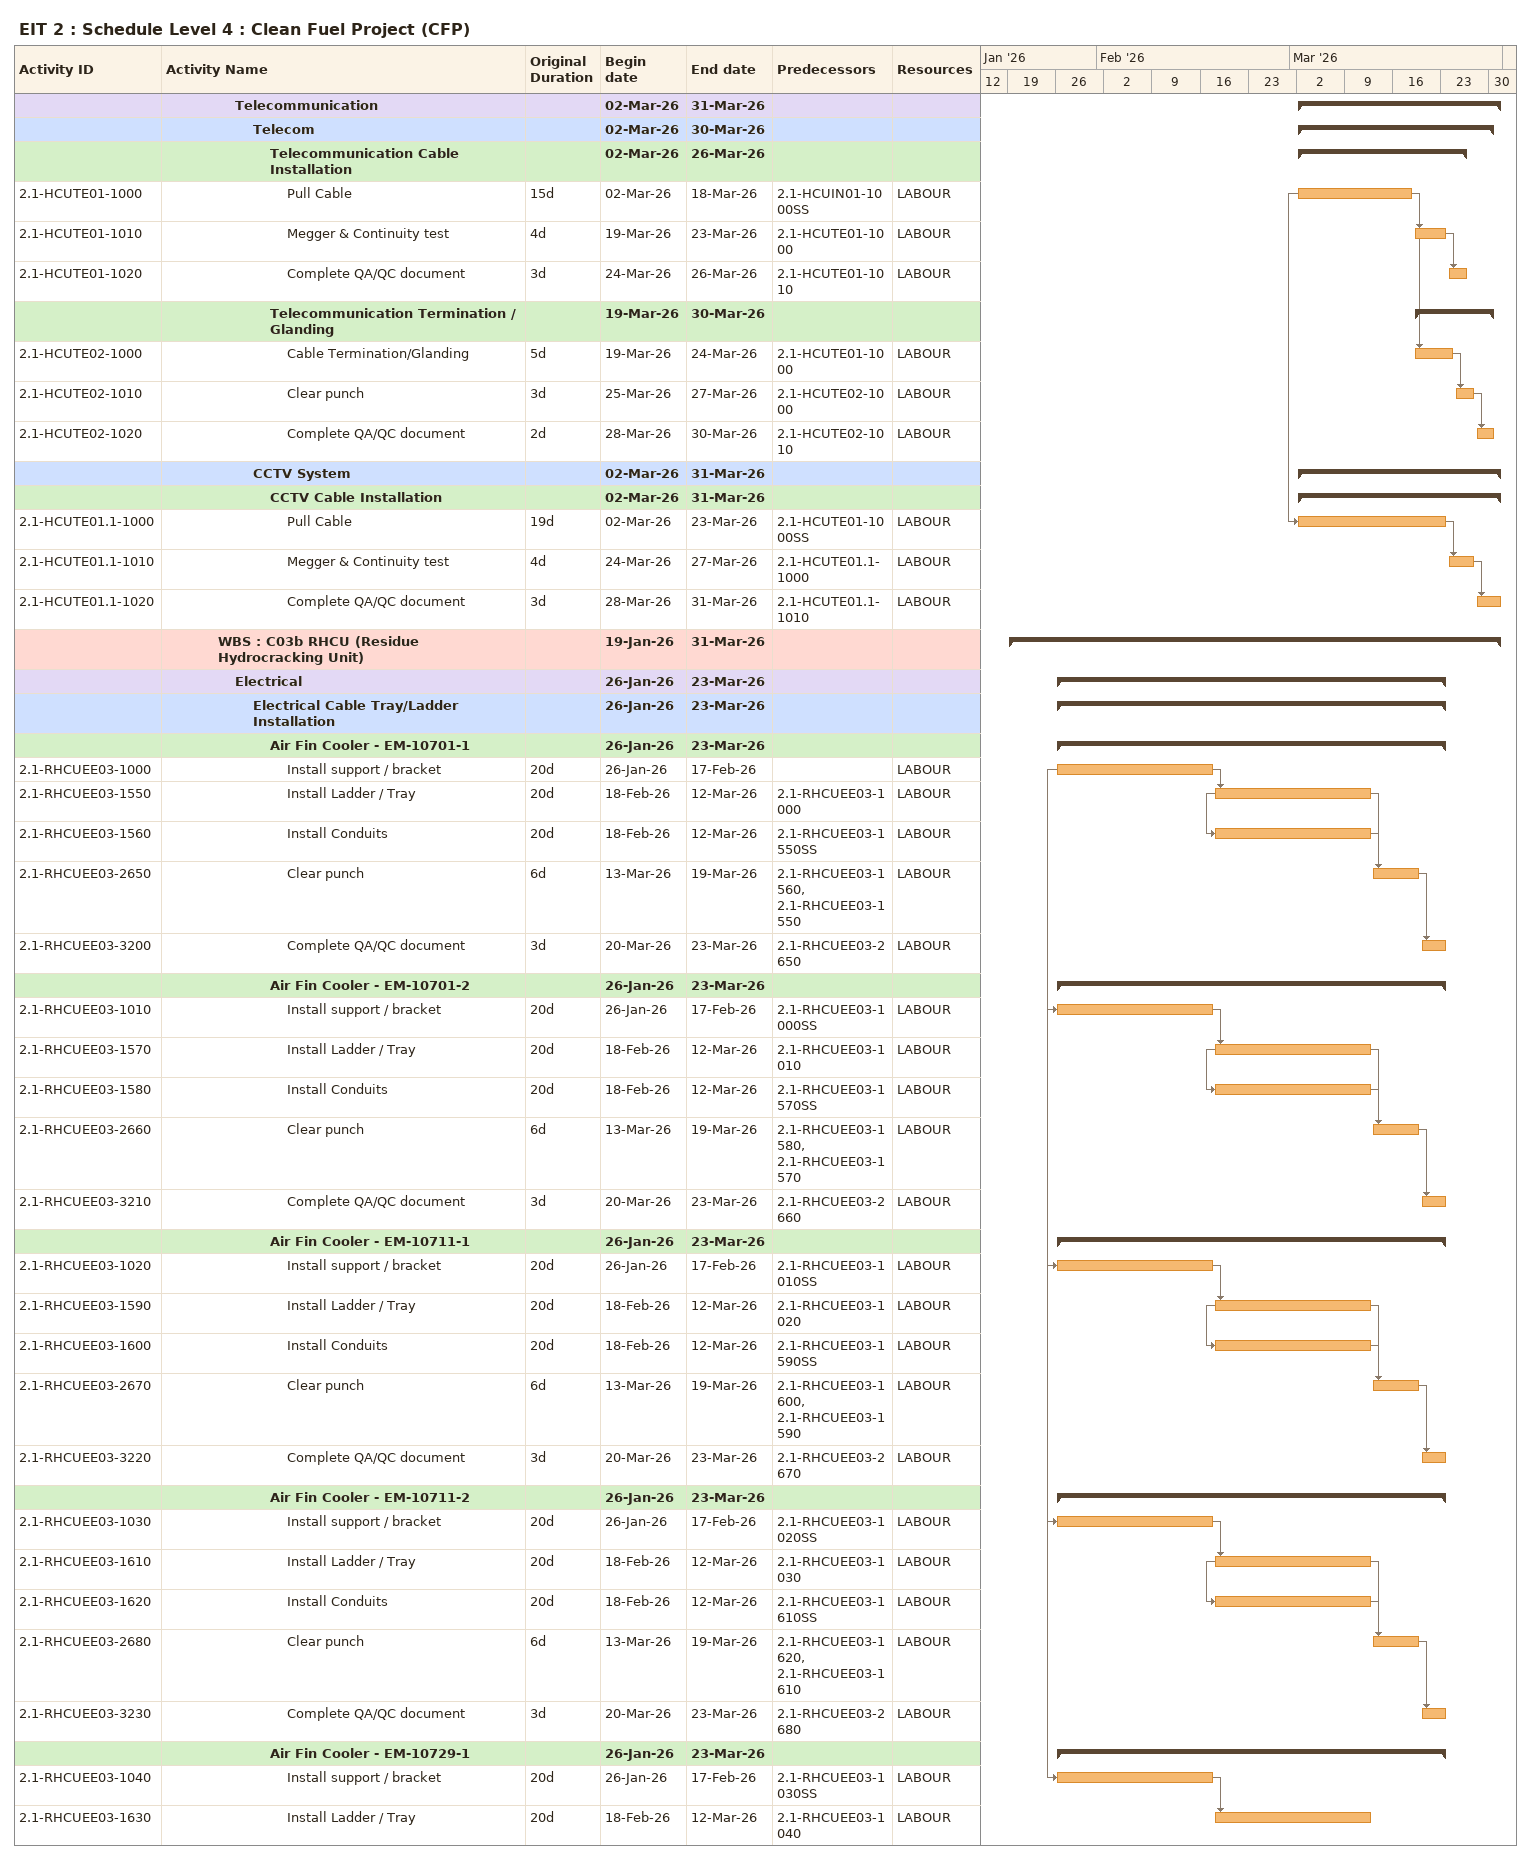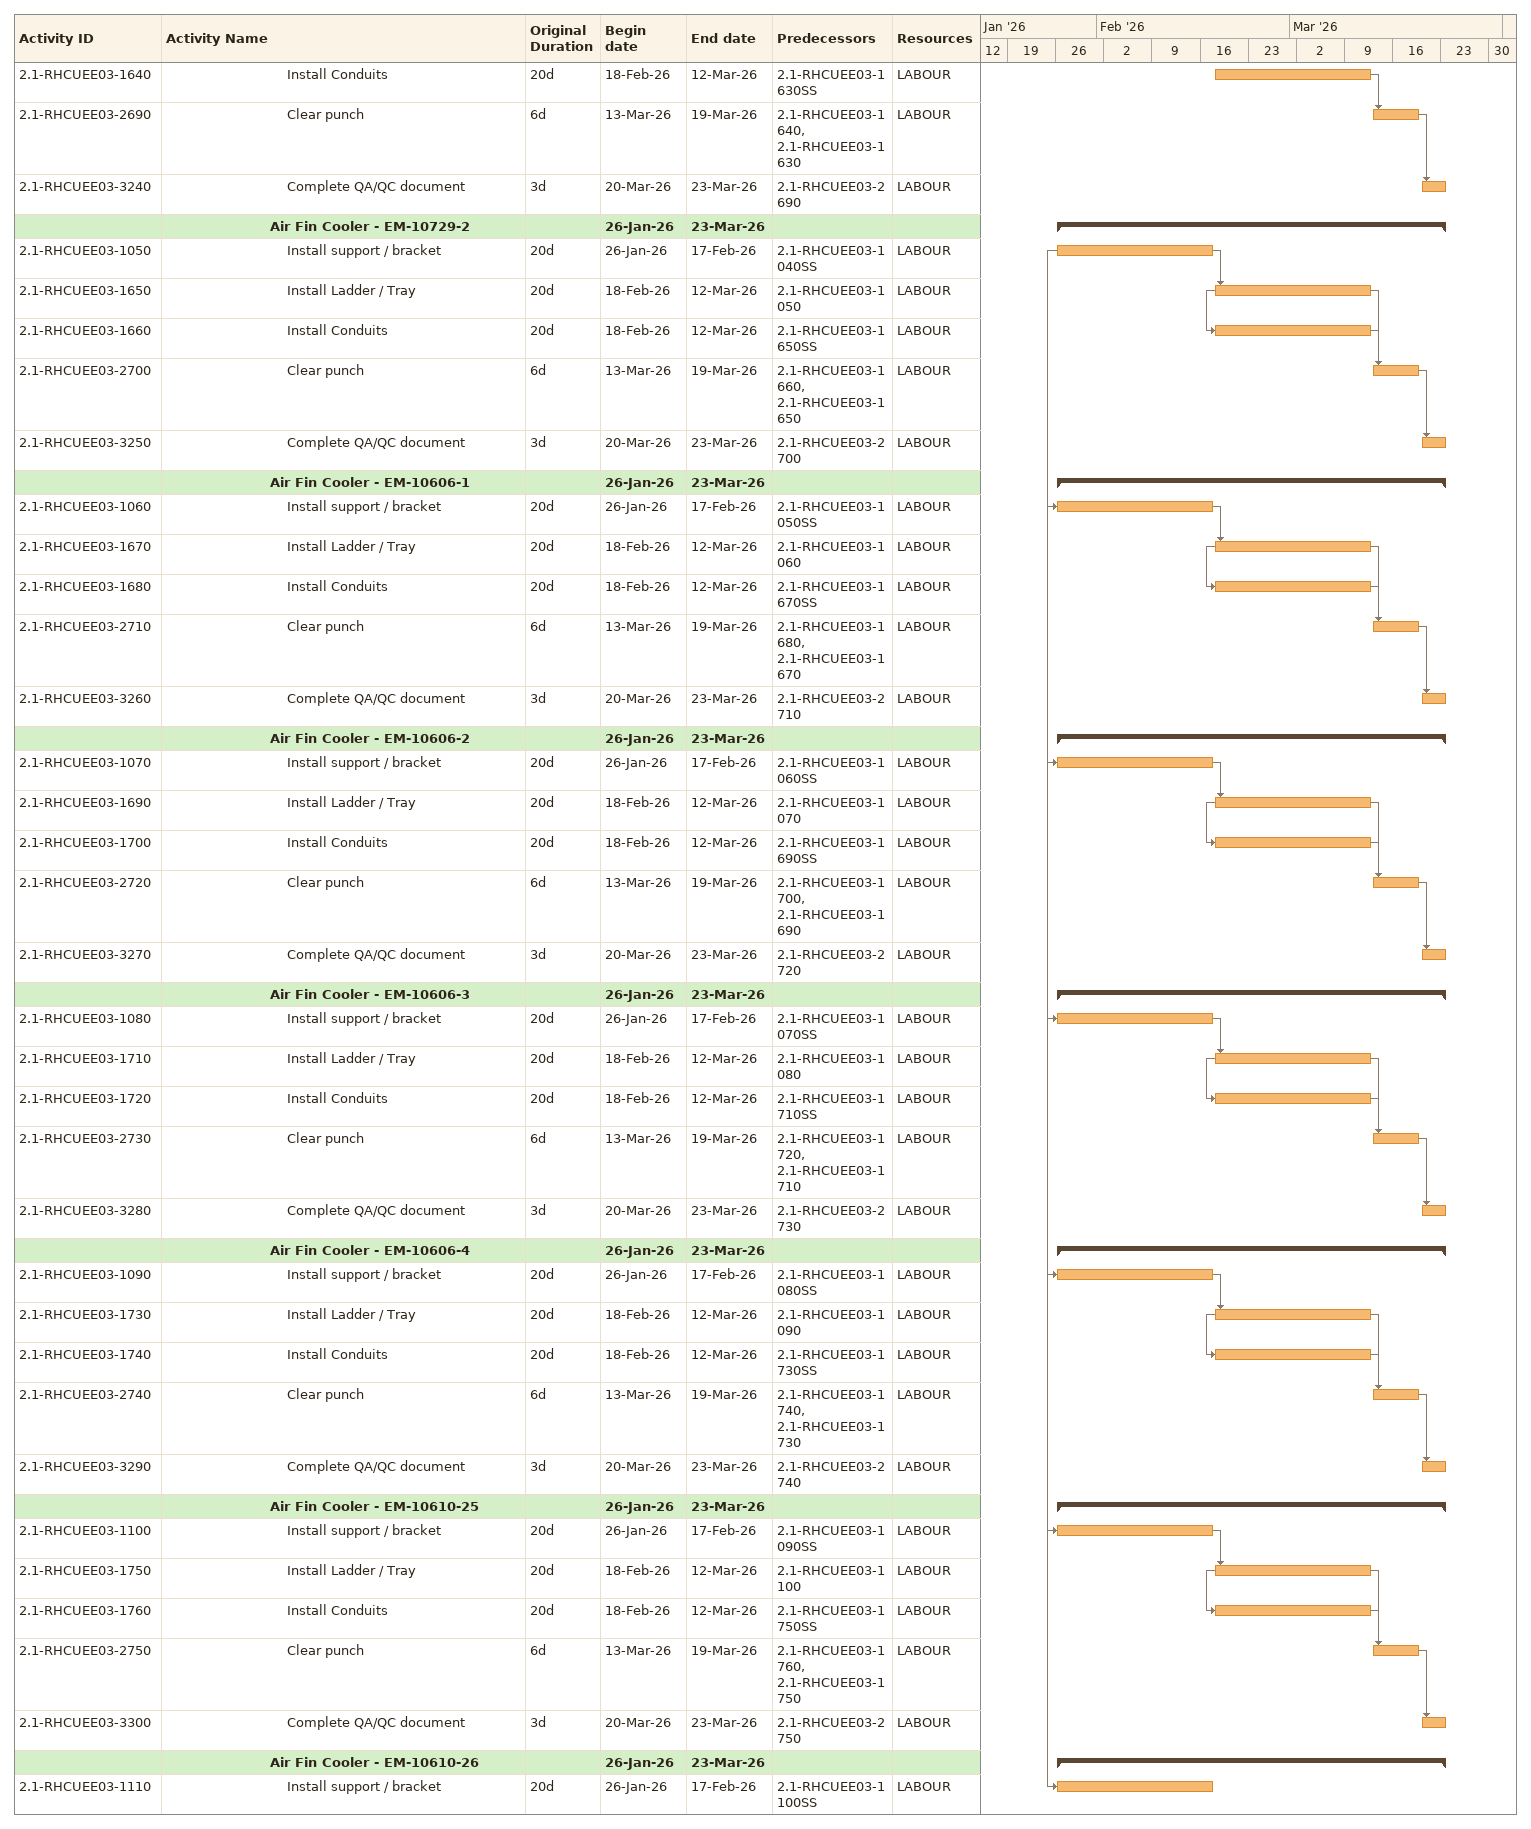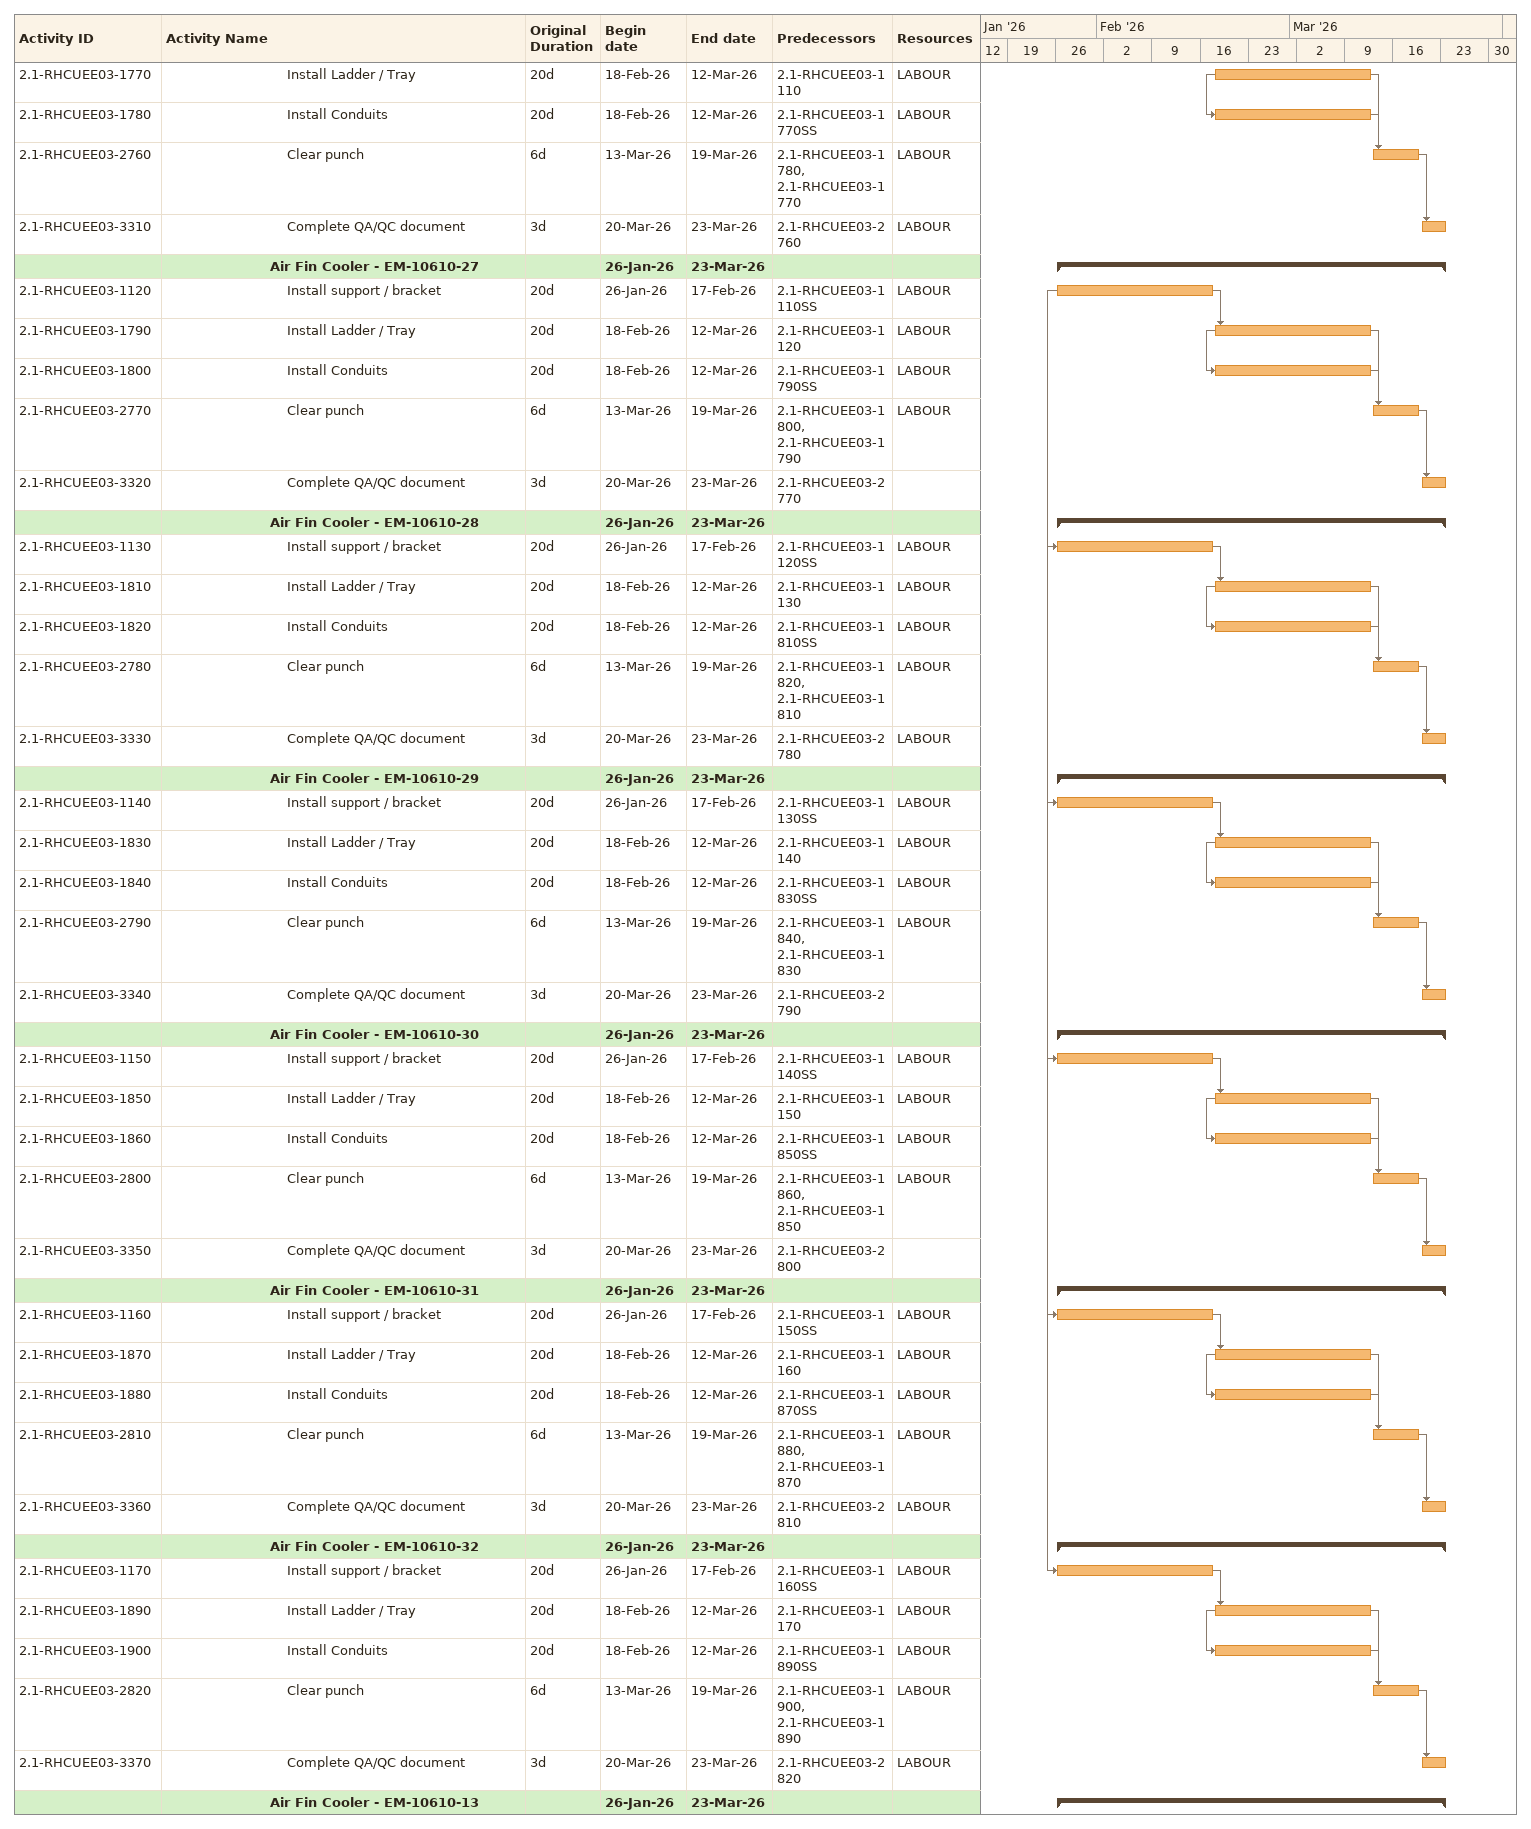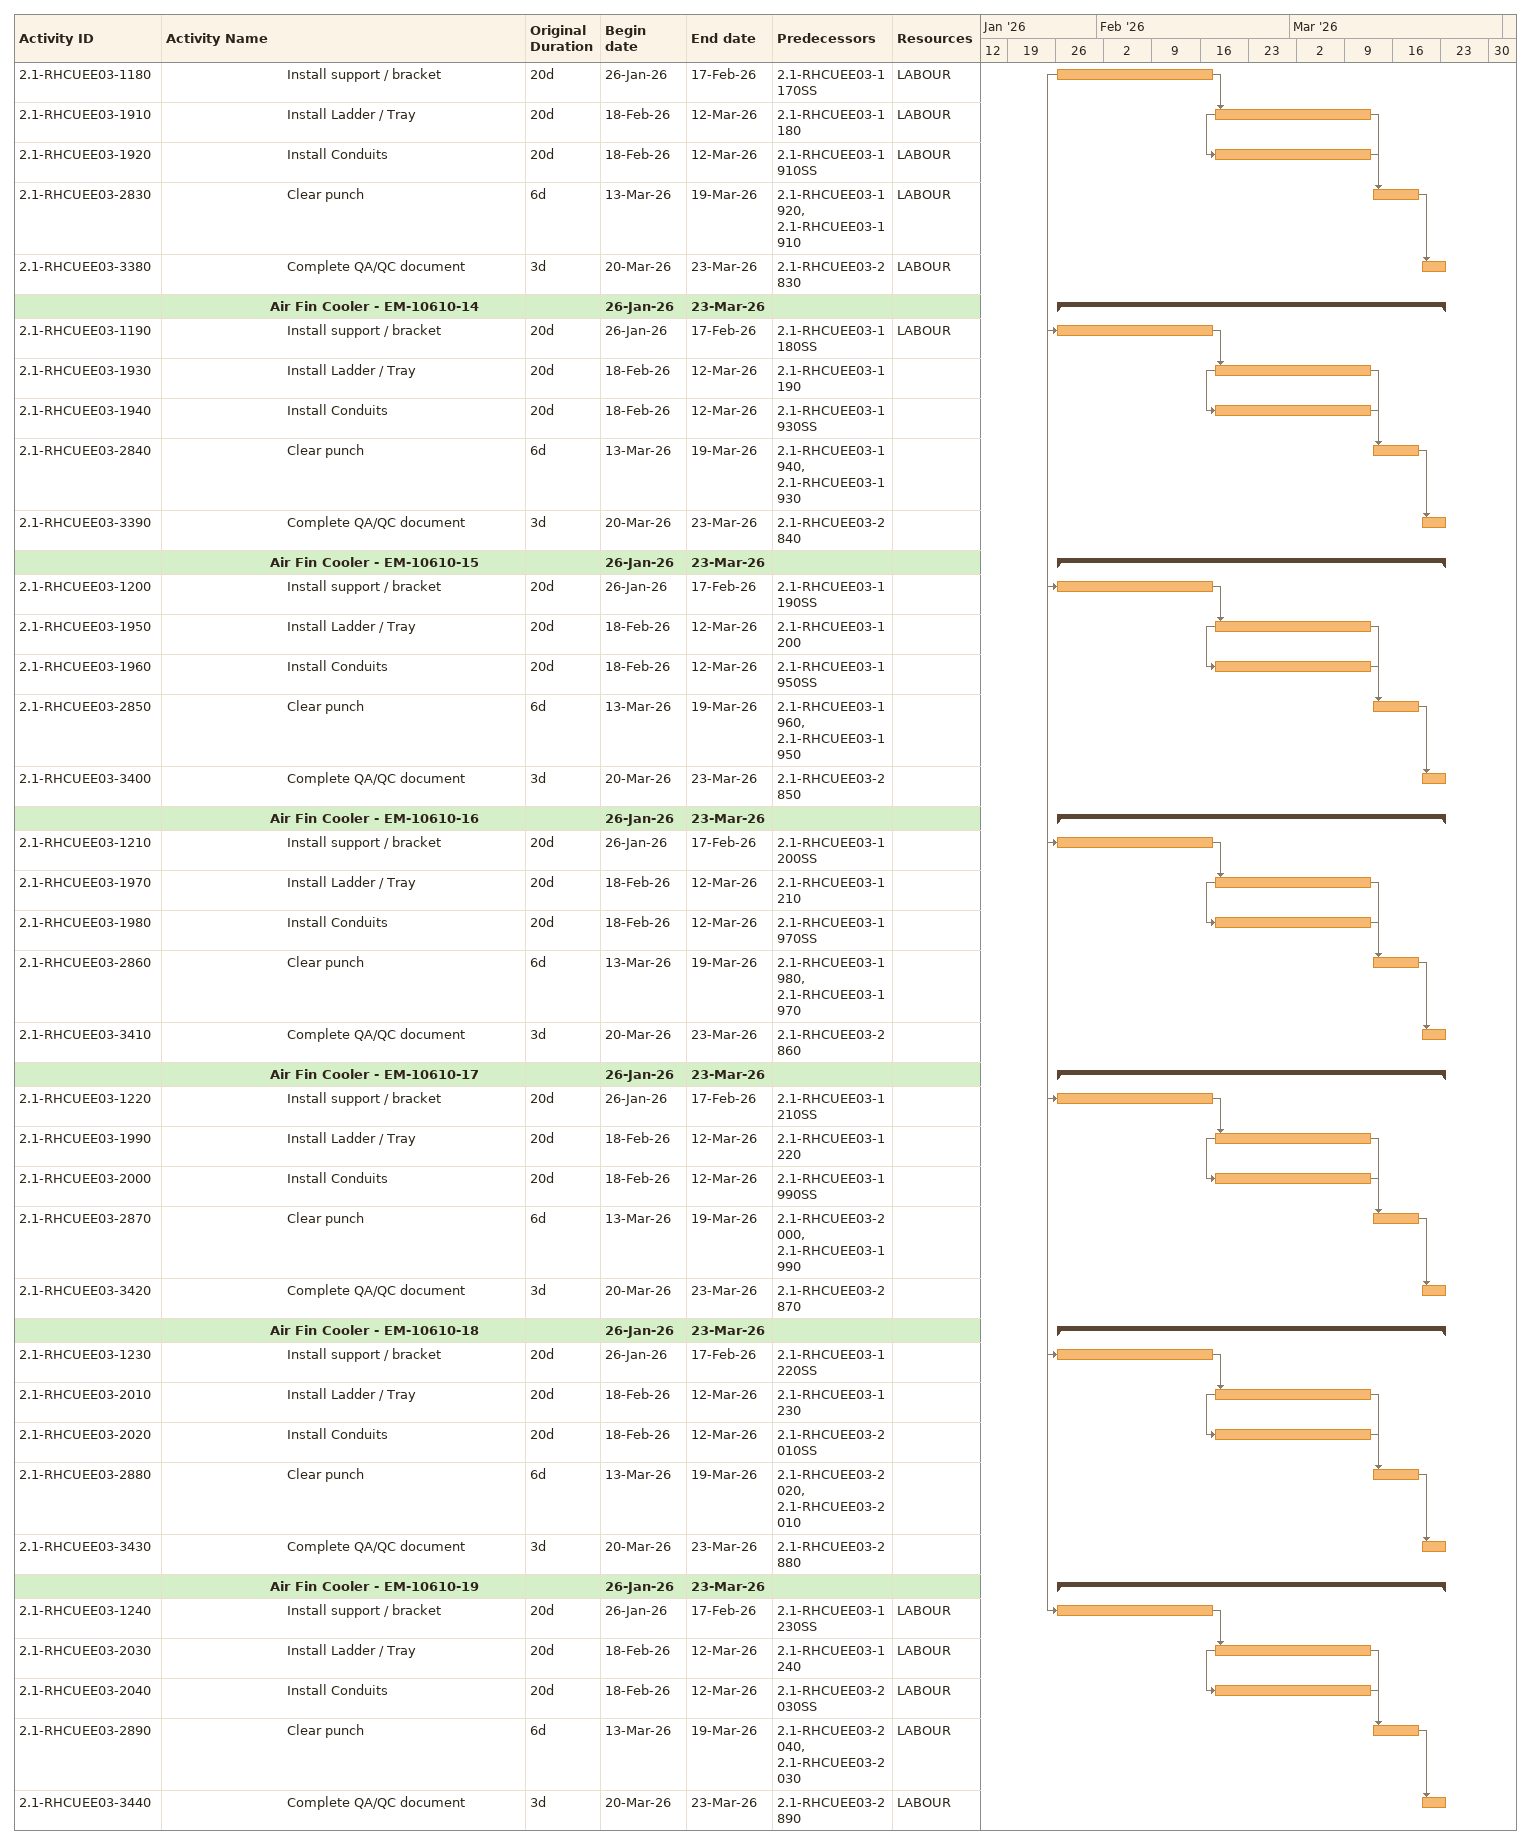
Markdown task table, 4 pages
EIT 2 : Schedule Level 4 : Clean Fuel Project (CFP)

| ID | Level | Task | Original duration | Start | Finish | Predecessors | Resources |
|---|---|---|---|---|---|---|---|
|  | 5 | **Telecommunication** |  | 2026-03-02 | 2026-03-31 |  |  |
|  | 6 | **Telecom** |  | 2026-03-02 | 2026-03-30 |  |  |
|  | 7 | **Telecommunication Cable Installation** |  | 2026-03-02 | 2026-03-26 |  |  |
| 2.1-HCUTE01-1000 | 8 | Pull Cable | 15d | 2026-03-02 | 2026-03-18 | 2.1-HCUIN01-1000SS | LABOUR |
| 2.1-HCUTE01-1010 | 8 | Megger & Continuity test | 4d | 2026-03-19 | 2026-03-23 | 2.1-HCUTE01-1000 | LABOUR |
| 2.1-HCUTE01-1020 | 8 | Complete QA/QC document | 3d | 2026-03-24 | 2026-03-26 | 2.1-HCUTE01-1010 | LABOUR |
|  | 7 | **Telecommunication Termination / Glanding** |  | 2026-03-19 | 2026-03-30 |  |  |
| 2.1-HCUTE02-1000 | 8 | Cable Termination/Glanding | 5d | 2026-03-19 | 2026-03-24 | 2.1-HCUTE01-1000 | LABOUR |
| 2.1-HCUTE02-1010 | 8 | Clear punch | 3d | 2026-03-25 | 2026-03-27 | 2.1-HCUTE02-1000 | LABOUR |
| 2.1-HCUTE02-1020 | 8 | Complete QA/QC document | 2d | 2026-03-28 | 2026-03-30 | 2.1-HCUTE02-1010 | LABOUR |
|  | 6 | **CCTV System** |  | 2026-03-02 | 2026-03-31 |  |  |
|  | 7 | **CCTV Cable Installation** |  | 2026-03-02 | 2026-03-31 |  |  |
| 2.1-HCUTE01.1-1000 | 8 | Pull Cable | 19d | 2026-03-02 | 2026-03-23 | 2.1-HCUTE01-1000SS | LABOUR |
| 2.1-HCUTE01.1-1010 | 8 | Megger & Continuity test | 4d | 2026-03-24 | 2026-03-27 | 2.1-HCUTE01.1-1000 | LABOUR |
| 2.1-HCUTE01.1-1020 | 8 | Complete QA/QC document | 3d | 2026-03-28 | 2026-03-31 | 2.1-HCUTE01.1-1010 | LABOUR |
|  | 4 | **WBS : C03b RHCU (Residue Hydrocracking Unit)** |  | 2026-01-19 | 2026-03-31 |  |  |
|  | 5 | **Electrical** |  | 2026-01-26 | 2026-03-23 |  |  |
|  | 6 | **Electrical Cable Tray/Ladder Installation** |  | 2026-01-26 | 2026-03-23 |  |  |
|  | 7 | **Air Fin Cooler - EM-10701-1** |  | 2026-01-26 | 2026-03-23 |  |  |
| 2.1-RHCUEE03-1000 | 8 | Install support / bracket | 20d | 2026-01-26 | 2026-02-17 |  | LABOUR |
| 2.1-RHCUEE03-1550 | 8 | Install Ladder / Tray | 20d | 2026-02-18 | 2026-03-12 | 2.1-RHCUEE03-1000 | LABOUR |
| 2.1-RHCUEE03-1560 | 8 | Install Conduits | 20d | 2026-02-18 | 2026-03-12 | 2.1-RHCUEE03-1550SS | LABOUR |
| 2.1-RHCUEE03-2650 | 8 | Clear punch | 6d | 2026-03-13 | 2026-03-19 | 2.1-RHCUEE03-1560, 2.1-RHCUEE03-1550 | LABOUR |
| 2.1-RHCUEE03-3200 | 8 | Complete QA/QC document | 3d | 2026-03-20 | 2026-03-23 | 2.1-RHCUEE03-2650 | LABOUR |
|  | 7 | **Air Fin Cooler - EM-10701-2** |  | 2026-01-26 | 2026-03-23 |  |  |
| 2.1-RHCUEE03-1010 | 8 | Install support / bracket | 20d | 2026-01-26 | 2026-02-17 | 2.1-RHCUEE03-1000SS | LABOUR |
| 2.1-RHCUEE03-1570 | 8 | Install Ladder / Tray | 20d | 2026-02-18 | 2026-03-12 | 2.1-RHCUEE03-1010 | LABOUR |
| 2.1-RHCUEE03-1580 | 8 | Install Conduits | 20d | 2026-02-18 | 2026-03-12 | 2.1-RHCUEE03-1570SS | LABOUR |
| 2.1-RHCUEE03-2660 | 8 | Clear punch | 6d | 2026-03-13 | 2026-03-19 | 2.1-RHCUEE03-1580, 2.1-RHCUEE03-1570 | LABOUR |
| 2.1-RHCUEE03-3210 | 8 | Complete QA/QC document | 3d | 2026-03-20 | 2026-03-23 | 2.1-RHCUEE03-2660 | LABOUR |
|  | 7 | **Air Fin Cooler - EM-10711-1** |  | 2026-01-26 | 2026-03-23 |  |  |
| 2.1-RHCUEE03-1020 | 8 | Install support / bracket | 20d | 2026-01-26 | 2026-02-17 | 2.1-RHCUEE03-1010SS | LABOUR |
| 2.1-RHCUEE03-1590 | 8 | Install Ladder / Tray | 20d | 2026-02-18 | 2026-03-12 | 2.1-RHCUEE03-1020 | LABOUR |
| 2.1-RHCUEE03-1600 | 8 | Install Conduits | 20d | 2026-02-18 | 2026-03-12 | 2.1-RHCUEE03-1590SS | LABOUR |
| 2.1-RHCUEE03-2670 | 8 | Clear punch | 6d | 2026-03-13 | 2026-03-19 | 2.1-RHCUEE03-1600, 2.1-RHCUEE03-1590 | LABOUR |
| 2.1-RHCUEE03-3220 | 8 | Complete QA/QC document | 3d | 2026-03-20 | 2026-03-23 | 2.1-RHCUEE03-2670 | LABOUR |
|  | 7 | **Air Fin Cooler - EM-10711-2** |  | 2026-01-26 | 2026-03-23 |  |  |
| 2.1-RHCUEE03-1030 | 8 | Install support / bracket | 20d | 2026-01-26 | 2026-02-17 | 2.1-RHCUEE03-1020SS | LABOUR |
| 2.1-RHCUEE03-1610 | 8 | Install Ladder / Tray | 20d | 2026-02-18 | 2026-03-12 | 2.1-RHCUEE03-1030 | LABOUR |
| 2.1-RHCUEE03-1620 | 8 | Install Conduits | 20d | 2026-02-18 | 2026-03-12 | 2.1-RHCUEE03-1610SS | LABOUR |
| 2.1-RHCUEE03-2680 | 8 | Clear punch | 6d | 2026-03-13 | 2026-03-19 | 2.1-RHCUEE03-1620, 2.1-RHCUEE03-1610 | LABOUR |
| 2.1-RHCUEE03-3230 | 8 | Complete QA/QC document | 3d | 2026-03-20 | 2026-03-23 | 2.1-RHCUEE03-2680 | LABOUR |
|  | 7 | **Air Fin Cooler - EM-10729-1** |  | 2026-01-26 | 2026-03-23 |  |  |
| 2.1-RHCUEE03-1040 | 8 | Install support / bracket | 20d | 2026-01-26 | 2026-02-17 | 2.1-RHCUEE03-1030SS | LABOUR |
| 2.1-RHCUEE03-1630 | 8 | Install Ladder / Tray | 20d | 2026-02-18 | 2026-03-12 | 2.1-RHCUEE03-1040 | LABOUR |
| 2.1-RHCUEE03-1640 | 8 | Install Conduits | 20d | 2026-02-18 | 2026-03-12 | 2.1-RHCUEE03-1630SS | LABOUR |
| 2.1-RHCUEE03-2690 | 8 | Clear punch | 6d | 2026-03-13 | 2026-03-19 | 2.1-RHCUEE03-1640, 2.1-RHCUEE03-1630 | LABOUR |
| 2.1-RHCUEE03-3240 | 8 | Complete QA/QC document | 3d | 2026-03-20 | 2026-03-23 | 2.1-RHCUEE03-2690 | LABOUR |
|  | 7 | **Air Fin Cooler - EM-10729-2** |  | 2026-01-26 | 2026-03-23 |  |  |
| 2.1-RHCUEE03-1050 | 8 | Install support / bracket | 20d | 2026-01-26 | 2026-02-17 | 2.1-RHCUEE03-1040SS | LABOUR |
| 2.1-RHCUEE03-1650 | 8 | Install Ladder / Tray | 20d | 2026-02-18 | 2026-03-12 | 2.1-RHCUEE03-1050 | LABOUR |
| 2.1-RHCUEE03-1660 | 8 | Install Conduits | 20d | 2026-02-18 | 2026-03-12 | 2.1-RHCUEE03-1650SS | LABOUR |
| 2.1-RHCUEE03-2700 | 8 | Clear punch | 6d | 2026-03-13 | 2026-03-19 | 2.1-RHCUEE03-1660, 2.1-RHCUEE03-1650 | LABOUR |
| 2.1-RHCUEE03-3250 | 8 | Complete QA/QC document | 3d | 2026-03-20 | 2026-03-23 | 2.1-RHCUEE03-2700 | LABOUR |
|  | 7 | **Air Fin Cooler - EM-10606-1** |  | 2026-01-26 | 2026-03-23 |  |  |
| 2.1-RHCUEE03-1060 | 8 | Install support / bracket | 20d | 2026-01-26 | 2026-02-17 | 2.1-RHCUEE03-1050SS | LABOUR |
| 2.1-RHCUEE03-1670 | 8 | Install Ladder / Tray | 20d | 2026-02-18 | 2026-03-12 | 2.1-RHCUEE03-1060 | LABOUR |
| 2.1-RHCUEE03-1680 | 8 | Install Conduits | 20d | 2026-02-18 | 2026-03-12 | 2.1-RHCUEE03-1670SS | LABOUR |
| 2.1-RHCUEE03-2710 | 8 | Clear punch | 6d | 2026-03-13 | 2026-03-19 | 2.1-RHCUEE03-1680, 2.1-RHCUEE03-1670 | LABOUR |
| 2.1-RHCUEE03-3260 | 8 | Complete QA/QC document | 3d | 2026-03-20 | 2026-03-23 | 2.1-RHCUEE03-2710 | LABOUR |
|  | 7 | **Air Fin Cooler - EM-10606-2** |  | 2026-01-26 | 2026-03-23 |  |  |
| 2.1-RHCUEE03-1070 | 8 | Install support / bracket | 20d | 2026-01-26 | 2026-02-17 | 2.1-RHCUEE03-1060SS | LABOUR |
| 2.1-RHCUEE03-1690 | 8 | Install Ladder / Tray | 20d | 2026-02-18 | 2026-03-12 | 2.1-RHCUEE03-1070 | LABOUR |
| 2.1-RHCUEE03-1700 | 8 | Install Conduits | 20d | 2026-02-18 | 2026-03-12 | 2.1-RHCUEE03-1690SS | LABOUR |
| 2.1-RHCUEE03-2720 | 8 | Clear punch | 6d | 2026-03-13 | 2026-03-19 | 2.1-RHCUEE03-1700, 2.1-RHCUEE03-1690 | LABOUR |
| 2.1-RHCUEE03-3270 | 8 | Complete QA/QC document | 3d | 2026-03-20 | 2026-03-23 | 2.1-RHCUEE03-2720 | LABOUR |
|  | 7 | **Air Fin Cooler - EM-10606-3** |  | 2026-01-26 | 2026-03-23 |  |  |
| 2.1-RHCUEE03-1080 | 8 | Install support / bracket | 20d | 2026-01-26 | 2026-02-17 | 2.1-RHCUEE03-1070SS | LABOUR |
| 2.1-RHCUEE03-1710 | 8 | Install Ladder / Tray | 20d | 2026-02-18 | 2026-03-12 | 2.1-RHCUEE03-1080 | LABOUR |
| 2.1-RHCUEE03-1720 | 8 | Install Conduits | 20d | 2026-02-18 | 2026-03-12 | 2.1-RHCUEE03-1710SS | LABOUR |
| 2.1-RHCUEE03-2730 | 8 | Clear punch | 6d | 2026-03-13 | 2026-03-19 | 2.1-RHCUEE03-1720, 2.1-RHCUEE03-1710 | LABOUR |
| 2.1-RHCUEE03-3280 | 8 | Complete QA/QC document | 3d | 2026-03-20 | 2026-03-23 | 2.1-RHCUEE03-2730 | LABOUR |
|  | 7 | **Air Fin Cooler - EM-10606-4** |  | 2026-01-26 | 2026-03-23 |  |  |
| 2.1-RHCUEE03-1090 | 8 | Install support / bracket | 20d | 2026-01-26 | 2026-02-17 | 2.1-RHCUEE03-1080SS | LABOUR |
| 2.1-RHCUEE03-1730 | 8 | Install Ladder / Tray | 20d | 2026-02-18 | 2026-03-12 | 2.1-RHCUEE03-1090 | LABOUR |
| 2.1-RHCUEE03-1740 | 8 | Install Conduits | 20d | 2026-02-18 | 2026-03-12 | 2.1-RHCUEE03-1730SS | LABOUR |
| 2.1-RHCUEE03-2740 | 8 | Clear punch | 6d | 2026-03-13 | 2026-03-19 | 2.1-RHCUEE03-1740, 2.1-RHCUEE03-1730 | LABOUR |
| 2.1-RHCUEE03-3290 | 8 | Complete QA/QC document | 3d | 2026-03-20 | 2026-03-23 | 2.1-RHCUEE03-2740 | LABOUR |
|  | 7 | **Air Fin Cooler - EM-10610-25** |  | 2026-01-26 | 2026-03-23 |  |  |
| 2.1-RHCUEE03-1100 | 8 | Install support / bracket | 20d | 2026-01-26 | 2026-02-17 | 2.1-RHCUEE03-1090SS | LABOUR |
| 2.1-RHCUEE03-1750 | 8 | Install Ladder / Tray | 20d | 2026-02-18 | 2026-03-12 | 2.1-RHCUEE03-1100 | LABOUR |
| 2.1-RHCUEE03-1760 | 8 | Install Conduits | 20d | 2026-02-18 | 2026-03-12 | 2.1-RHCUEE03-1750SS | LABOUR |
| 2.1-RHCUEE03-2750 | 8 | Clear punch | 6d | 2026-03-13 | 2026-03-19 | 2.1-RHCUEE03-1760, 2.1-RHCUEE03-1750 | LABOUR |
| 2.1-RHCUEE03-3300 | 8 | Complete QA/QC document | 3d | 2026-03-20 | 2026-03-23 | 2.1-RHCUEE03-2750 | LABOUR |
|  | 7 | **Air Fin Cooler - EM-10610-26** |  | 2026-01-26 | 2026-03-23 |  |  |
| 2.1-RHCUEE03-1110 | 8 | Install support / bracket | 20d | 2026-01-26 | 2026-02-17 | 2.1-RHCUEE03-1100SS | LABOUR |
| 2.1-RHCUEE03-1770 | 8 | Install Ladder / Tray | 20d | 2026-02-18 | 2026-03-12 | 2.1-RHCUEE03-1110 | LABOUR |
| 2.1-RHCUEE03-1780 | 8 | Install Conduits | 20d | 2026-02-18 | 2026-03-12 | 2.1-RHCUEE03-1770SS | LABOUR |
| 2.1-RHCUEE03-2760 | 8 | Clear punch | 6d | 2026-03-13 | 2026-03-19 | 2.1-RHCUEE03-1780, 2.1-RHCUEE03-1770 | LABOUR |
| 2.1-RHCUEE03-3310 | 8 | Complete QA/QC document | 3d | 2026-03-20 | 2026-03-23 | 2.1-RHCUEE03-2760 | LABOUR |
|  | 7 | **Air Fin Cooler - EM-10610-27** |  | 2026-01-26 | 2026-03-23 |  |  |
| 2.1-RHCUEE03-1120 | 8 | Install support / bracket | 20d | 2026-01-26 | 2026-02-17 | 2.1-RHCUEE03-1110SS | LABOUR |
| 2.1-RHCUEE03-1790 | 8 | Install Ladder / Tray | 20d | 2026-02-18 | 2026-03-12 | 2.1-RHCUEE03-1120 | LABOUR |
| 2.1-RHCUEE03-1800 | 8 | Install Conduits | 20d | 2026-02-18 | 2026-03-12 | 2.1-RHCUEE03-1790SS | LABOUR |
| 2.1-RHCUEE03-2770 | 8 | Clear punch | 6d | 2026-03-13 | 2026-03-19 | 2.1-RHCUEE03-1800, 2.1-RHCUEE03-1790 | LABOUR |
| 2.1-RHCUEE03-3320 | 8 | Complete QA/QC document | 3d | 2026-03-20 | 2026-03-23 | 2.1-RHCUEE03-2770 |  |
|  | 7 | **Air Fin Cooler - EM-10610-28** |  | 2026-01-26 | 2026-03-23 |  |  |
| 2.1-RHCUEE03-1130 | 8 | Install support / bracket | 20d | 2026-01-26 | 2026-02-17 | 2.1-RHCUEE03-1120SS | LABOUR |
| 2.1-RHCUEE03-1810 | 8 | Install Ladder / Tray | 20d | 2026-02-18 | 2026-03-12 | 2.1-RHCUEE03-1130 | LABOUR |
| 2.1-RHCUEE03-1820 | 8 | Install Conduits | 20d | 2026-02-18 | 2026-03-12 | 2.1-RHCUEE03-1810SS | LABOUR |
| 2.1-RHCUEE03-2780 | 8 | Clear punch | 6d | 2026-03-13 | 2026-03-19 | 2.1-RHCUEE03-1820, 2.1-RHCUEE03-1810 | LABOUR |
| 2.1-RHCUEE03-3330 | 8 | Complete QA/QC document | 3d | 2026-03-20 | 2026-03-23 | 2.1-RHCUEE03-2780 | LABOUR |
|  | 7 | **Air Fin Cooler - EM-10610-29** |  | 2026-01-26 | 2026-03-23 |  |  |
| 2.1-RHCUEE03-1140 | 8 | Install support / bracket | 20d | 2026-01-26 | 2026-02-17 | 2.1-RHCUEE03-1130SS | LABOUR |
| 2.1-RHCUEE03-1830 | 8 | Install Ladder / Tray | 20d | 2026-02-18 | 2026-03-12 | 2.1-RHCUEE03-1140 | LABOUR |
| 2.1-RHCUEE03-1840 | 8 | Install Conduits | 20d | 2026-02-18 | 2026-03-12 | 2.1-RHCUEE03-1830SS | LABOUR |
| 2.1-RHCUEE03-2790 | 8 | Clear punch | 6d | 2026-03-13 | 2026-03-19 | 2.1-RHCUEE03-1840, 2.1-RHCUEE03-1830 | LABOUR |
| 2.1-RHCUEE03-3340 | 8 | Complete QA/QC document | 3d | 2026-03-20 | 2026-03-23 | 2.1-RHCUEE03-2790 |  |
|  | 7 | **Air Fin Cooler - EM-10610-30** |  | 2026-01-26 | 2026-03-23 |  |  |
| 2.1-RHCUEE03-1150 | 8 | Install support / bracket | 20d | 2026-01-26 | 2026-02-17 | 2.1-RHCUEE03-1140SS | LABOUR |
| 2.1-RHCUEE03-1850 | 8 | Install Ladder / Tray | 20d | 2026-02-18 | 2026-03-12 | 2.1-RHCUEE03-1150 | LABOUR |
| 2.1-RHCUEE03-1860 | 8 | Install Conduits | 20d | 2026-02-18 | 2026-03-12 | 2.1-RHCUEE03-1850SS | LABOUR |
| 2.1-RHCUEE03-2800 | 8 | Clear punch | 6d | 2026-03-13 | 2026-03-19 | 2.1-RHCUEE03-1860, 2.1-RHCUEE03-1850 | LABOUR |
| 2.1-RHCUEE03-3350 | 8 | Complete QA/QC document | 3d | 2026-03-20 | 2026-03-23 | 2.1-RHCUEE03-2800 |  |
|  | 7 | **Air Fin Cooler - EM-10610-31** |  | 2026-01-26 | 2026-03-23 |  |  |
| 2.1-RHCUEE03-1160 | 8 | Install support / bracket | 20d | 2026-01-26 | 2026-02-17 | 2.1-RHCUEE03-1150SS | LABOUR |
| 2.1-RHCUEE03-1870 | 8 | Install Ladder / Tray | 20d | 2026-02-18 | 2026-03-12 | 2.1-RHCUEE03-1160 | LABOUR |
| 2.1-RHCUEE03-1880 | 8 | Install Conduits | 20d | 2026-02-18 | 2026-03-12 | 2.1-RHCUEE03-1870SS | LABOUR |
| 2.1-RHCUEE03-2810 | 8 | Clear punch | 6d | 2026-03-13 | 2026-03-19 | 2.1-RHCUEE03-1880, 2.1-RHCUEE03-1870 | LABOUR |
| 2.1-RHCUEE03-3360 | 8 | Complete QA/QC document | 3d | 2026-03-20 | 2026-03-23 | 2.1-RHCUEE03-2810 | LABOUR |
|  | 7 | **Air Fin Cooler - EM-10610-32** |  | 2026-01-26 | 2026-03-23 |  |  |
| 2.1-RHCUEE03-1170 | 8 | Install support / bracket | 20d | 2026-01-26 | 2026-02-17 | 2.1-RHCUEE03-1160SS | LABOUR |
| 2.1-RHCUEE03-1890 | 8 | Install Ladder / Tray | 20d | 2026-02-18 | 2026-03-12 | 2.1-RHCUEE03-1170 | LABOUR |
| 2.1-RHCUEE03-1900 | 8 | Install Conduits | 20d | 2026-02-18 | 2026-03-12 | 2.1-RHCUEE03-1890SS | LABOUR |
| 2.1-RHCUEE03-2820 | 8 | Clear punch | 6d | 2026-03-13 | 2026-03-19 | 2.1-RHCUEE03-1900, 2.1-RHCUEE03-1890 | LABOUR |
| 2.1-RHCUEE03-3370 | 8 | Complete QA/QC document | 3d | 2026-03-20 | 2026-03-23 | 2.1-RHCUEE03-2820 | LABOUR |
|  | 7 | **Air Fin Cooler - EM-10610-13** |  | 2026-01-26 | 2026-03-23 |  |  |
| 2.1-RHCUEE03-1180 | 8 | Install support / bracket | 20d | 2026-01-26 | 2026-02-17 | 2.1-RHCUEE03-1170SS | LABOUR |
| 2.1-RHCUEE03-1910 | 8 | Install Ladder / Tray | 20d | 2026-02-18 | 2026-03-12 | 2.1-RHCUEE03-1180 | LABOUR |
| 2.1-RHCUEE03-1920 | 8 | Install Conduits | 20d | 2026-02-18 | 2026-03-12 | 2.1-RHCUEE03-1910SS | LABOUR |
| 2.1-RHCUEE03-2830 | 8 | Clear punch | 6d | 2026-03-13 | 2026-03-19 | 2.1-RHCUEE03-1920, 2.1-RHCUEE03-1910 | LABOUR |
| 2.1-RHCUEE03-3380 | 8 | Complete QA/QC document | 3d | 2026-03-20 | 2026-03-23 | 2.1-RHCUEE03-2830 | LABOUR |
|  | 7 | **Air Fin Cooler - EM-10610-14** |  | 2026-01-26 | 2026-03-23 |  |  |
| 2.1-RHCUEE03-1190 | 8 | Install support / bracket | 20d | 2026-01-26 | 2026-02-17 | 2.1-RHCUEE03-1180SS | LABOUR |
| 2.1-RHCUEE03-1930 | 8 | Install Ladder / Tray | 20d | 2026-02-18 | 2026-03-12 | 2.1-RHCUEE03-1190 |  |
| 2.1-RHCUEE03-1940 | 8 | Install Conduits | 20d | 2026-02-18 | 2026-03-12 | 2.1-RHCUEE03-1930SS |  |
| 2.1-RHCUEE03-2840 | 8 | Clear punch | 6d | 2026-03-13 | 2026-03-19 | 2.1-RHCUEE03-1940, 2.1-RHCUEE03-1930 |  |
| 2.1-RHCUEE03-3390 | 8 | Complete QA/QC document | 3d | 2026-03-20 | 2026-03-23 | 2.1-RHCUEE03-2840 |  |
|  | 7 | **Air Fin Cooler - EM-10610-15** |  | 2026-01-26 | 2026-03-23 |  |  |
| 2.1-RHCUEE03-1200 | 8 | Install support / bracket | 20d | 2026-01-26 | 2026-02-17 | 2.1-RHCUEE03-1190SS |  |
| 2.1-RHCUEE03-1950 | 8 | Install Ladder / Tray | 20d | 2026-02-18 | 2026-03-12 | 2.1-RHCUEE03-1200 |  |
| 2.1-RHCUEE03-1960 | 8 | Install Conduits | 20d | 2026-02-18 | 2026-03-12 | 2.1-RHCUEE03-1950SS |  |
| 2.1-RHCUEE03-2850 | 8 | Clear punch | 6d | 2026-03-13 | 2026-03-19 | 2.1-RHCUEE03-1960, 2.1-RHCUEE03-1950 |  |
| 2.1-RHCUEE03-3400 | 8 | Complete QA/QC document | 3d | 2026-03-20 | 2026-03-23 | 2.1-RHCUEE03-2850 |  |
|  | 7 | **Air Fin Cooler - EM-10610-16** |  | 2026-01-26 | 2026-03-23 |  |  |
| 2.1-RHCUEE03-1210 | 8 | Install support / bracket | 20d | 2026-01-26 | 2026-02-17 | 2.1-RHCUEE03-1200SS |  |
| 2.1-RHCUEE03-1970 | 8 | Install Ladder / Tray | 20d | 2026-02-18 | 2026-03-12 | 2.1-RHCUEE03-1210 |  |
| 2.1-RHCUEE03-1980 | 8 | Install Conduits | 20d | 2026-02-18 | 2026-03-12 | 2.1-RHCUEE03-1970SS |  |
| 2.1-RHCUEE03-2860 | 8 | Clear punch | 6d | 2026-03-13 | 2026-03-19 | 2.1-RHCUEE03-1980, 2.1-RHCUEE03-1970 |  |
| 2.1-RHCUEE03-3410 | 8 | Complete QA/QC document | 3d | 2026-03-20 | 2026-03-23 | 2.1-RHCUEE03-2860 |  |
|  | 7 | **Air Fin Cooler - EM-10610-17** |  | 2026-01-26 | 2026-03-23 |  |  |
| 2.1-RHCUEE03-1220 | 8 | Install support / bracket | 20d | 2026-01-26 | 2026-02-17 | 2.1-RHCUEE03-1210SS |  |
| 2.1-RHCUEE03-1990 | 8 | Install Ladder / Tray | 20d | 2026-02-18 | 2026-03-12 | 2.1-RHCUEE03-1220 |  |
| 2.1-RHCUEE03-2000 | 8 | Install Conduits | 20d | 2026-02-18 | 2026-03-12 | 2.1-RHCUEE03-1990SS |  |
| 2.1-RHCUEE03-2870 | 8 | Clear punch | 6d | 2026-03-13 | 2026-03-19 | 2.1-RHCUEE03-2000, 2.1-RHCUEE03-1990 |  |
| 2.1-RHCUEE03-3420 | 8 | Complete QA/QC document | 3d | 2026-03-20 | 2026-03-23 | 2.1-RHCUEE03-2870 |  |
|  | 7 | **Air Fin Cooler - EM-10610-18** |  | 2026-01-26 | 2026-03-23 |  |  |
| 2.1-RHCUEE03-1230 | 8 | Install support / bracket | 20d | 2026-01-26 | 2026-02-17 | 2.1-RHCUEE03-1220SS |  |
| 2.1-RHCUEE03-2010 | 8 | Install Ladder / Tray | 20d | 2026-02-18 | 2026-03-12 | 2.1-RHCUEE03-1230 |  |
| 2.1-RHCUEE03-2020 | 8 | Install Conduits | 20d | 2026-02-18 | 2026-03-12 | 2.1-RHCUEE03-2010SS |  |
| 2.1-RHCUEE03-2880 | 8 | Clear punch | 6d | 2026-03-13 | 2026-03-19 | 2.1-RHCUEE03-2020, 2.1-RHCUEE03-2010 |  |
| 2.1-RHCUEE03-3430 | 8 | Complete QA/QC document | 3d | 2026-03-20 | 2026-03-23 | 2.1-RHCUEE03-2880 |  |
|  | 7 | **Air Fin Cooler - EM-10610-19** |  | 2026-01-26 | 2026-03-23 |  |  |
| 2.1-RHCUEE03-1240 | 8 | Install support / bracket | 20d | 2026-01-26 | 2026-02-17 | 2.1-RHCUEE03-1230SS | LABOUR |
| 2.1-RHCUEE03-2030 | 8 | Install Ladder / Tray | 20d | 2026-02-18 | 2026-03-12 | 2.1-RHCUEE03-1240 | LABOUR |
| 2.1-RHCUEE03-2040 | 8 | Install Conduits | 20d | 2026-02-18 | 2026-03-12 | 2.1-RHCUEE03-2030SS | LABOUR |
| 2.1-RHCUEE03-2890 | 8 | Clear punch | 6d | 2026-03-13 | 2026-03-19 | 2.1-RHCUEE03-2040, 2.1-RHCUEE03-2030 | LABOUR |
| 2.1-RHCUEE03-3440 | 8 | Complete QA/QC document | 3d | 2026-03-20 | 2026-03-23 | 2.1-RHCUEE03-2890 | LABOUR |
